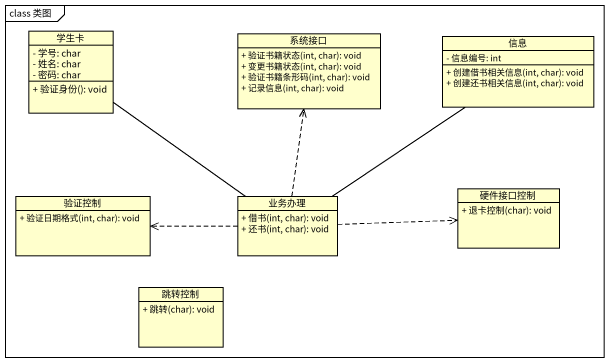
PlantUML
@startuml
mainframe class 类图
hide circle
hide empty members
skinparam classAttributeIconSize 0
class 学生卡 {
  - 学号: char
  - 姓名: char
  - 密码: char
  + 验证身份(): void
}
class 系统接口 {
  + 验证书籍状态(int, char): void
  + 变更书籍状态(int, char): void
  + 验证书籍条形码(int, char): void
  + 记录信息(int, char): void
}
class 信息 {
  - 信息编号: int
  + 创建借书相关信息(int, char): void
  + 创建还书相关信息(int, char): void
}
class 验证控制 {
  + 验证日期格式(int, char): void
}
class 业务办理 {
  + 借书(int, char): void
  + 还书(int, char): void
}
class 硬件接口控制 {
  + 退卡控制(char): void
}
class 跳转控制 {
  + 跳转(char): void
}
学生卡 -- 业务办理
业务办理 .up.> 系统接口
业务办理 -up- 信息
业务办理 .left.> 验证控制
业务办理 .right.> 硬件接口控制
@enduml
